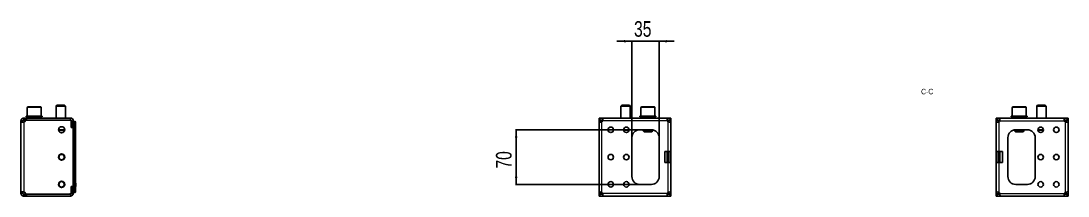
# Model space of a CAD drawing. Header units: millimetres. Extents: x -438 to 2619, y -670 to 591.
# Drawn here: x 1280 to 2619, y 195 to 420 of the extents above; entities that cross this region are included whole.
import ezdxf

# ---------------------------------------------------------------- set-up
doc = ezdxf.new("R2010")
doc.units = ezdxf.units.MM
doc.layers.add('FORMAT', color=7, linetype='Continuous')
doc.styles.add('SLDTEXTSTYLE0', font='TXT', dxfattribs={"width": 0.75})
doc.dimstyles.new('SLDDIMSTYLE0', dxfattribs={"dimtxt": 20, "dimasz": 10, "dimexe": 0, "dimexo": 0.0625, "dimgap": 5, "dimtad": 2, "dimdec": 1, "dimrnd": 1e-09, "dimzin": 12, "dimdsep": 46, "dimtxsty": 'SLDTEXTSTYLE0', "dimsah": 1, "dimcen": 0.09, "dimadec": 0, "dimazin": 3, "dimtfac": 1, "dimtofl": 0, "dimtmove": 0, "dimatfit": 3, "dimfxl": 0, "dimfrac": 2, "dimtolj": 1, "dimtzin": 12, "dimarcsym": 0})
doc.dimstyles.new('SLDDIMSTYLE1', dxfattribs={"dimtxt": 20, "dimasz": 10, "dimexe": 0, "dimexo": 0.0625, "dimgap": 5, "dimtad": 2, "dimdec": 1, "dimrnd": 1e-09, "dimzin": 12, "dimdsep": 46, "dimtxsty": 'SLDTEXTSTYLE0', "dimsah": 1, "dimcen": 0.09, "dimadec": 0, "dimazin": 3, "dimtfac": 1, "dimtmove": 0, "dimatfit": 0, "dimfxl": 0, "dimfrac": 2, "dimtolj": 1, "dimtzin": 12, "dimarcsym": 0})

# ---------------------------------------------------------------- blocks, each defined once
blk = doc.blocks.new('_D_9')
at = {"layer": 'FORMAT'}
for p, q in [((2061.2, 393.4), (2042, 393.4)), ((2061.2, 270), (2061.2, 394.4)), ((2096.2, 393.4), (2061.2, 393.4)), ((2096.2, 270), (2096.2, 394.4)), ((2096.2, 393.4), (2115.5, 393.4))]:
    blk.add_line(p, q, dxfattribs=at)
for points in [[(2061.2, 393.4), (2051.2, 395), (2051.2, 391.9)], [(2096.2, 393.4), (2106.2, 391.9), (2106.2, 395)]]:
    blk.add_solid(points, dxfattribs=at)
at = {"layer": 'FORMAT', "insert": (2064, 419.2), "char_height": 20, "attachment_point": 1, "style": 'SLDTEXTSTYLE0'}
blk.add_mtext('35', dxfattribs=at)
blk = doc.blocks.new('_D_10')
at = {"layer": 'FORMAT'}
for p, q in [((2071.2, 279.9), (1912.2, 279.9)), ((1913.2, 209.9), (1913.2, 279.9)), ((2071.2, 209.9), (1912.2, 209.9))]:
    blk.add_line(p, q, dxfattribs=at)
for points in [[(1913.2, 279.9), (1911.7, 269.9), (1914.8, 269.9)], [(1913.2, 209.9), (1914.8, 219.9), (1911.7, 219.9)]]:
    blk.add_solid(points, dxfattribs=at)
at = {"layer": 'FORMAT', "insert": (1887.4, 230.2), "char_height": 20, "attachment_point": 1, "rotation": 90, "style": 'SLDTEXTSTYLE0'}
blk.add_mtext('70', dxfattribs=at)

msp = doc.modelspace()

# ---------------------------------------------------------------- linework, layer by layer
at = {"color": 7, "linetype": 'Continuous', "lineweight": 25}
for p, q in [((1287.75, 308.45), (1287.75, 297.45)), ((1288.75, 309.45), (1304.75, 309.45)), ((1305.75, 297.45), (1305.75, 308.45)), ((1325.82, 311.45), (1324.75, 310.37)), ((1324.75, 310.37), (1324.75, 294.95)), ((1336.75, 310.37), (1324.75, 310.37)), ((1335.67, 311.45), (1325.82, 311.45)), ((1336.75, 310.37), (1335.67, 311.45)), ((1336.75, 294.95), (1336.75, 310.37)), ((2048.31, 311.45), (2047.23, 310.37)), ((2047.23, 310.37), (2047.23, 294.95)), ((2059.23, 310.37), (2047.23, 310.37)), ((2058.16, 311.45), (2048.31, 311.45)), ((2059.23, 310.37), (2058.16, 311.45)), ((2059.23, 294.95), (2059.23, 310.37)), ((2072.73, 308.45), (2072.73, 297.45)), ((2073.73, 309.45), (2082.12, 309.45)), ((2082.12, 309.45), (2089.73, 309.45)), ((2090.73, 297.45), (2090.73, 308.45)), ((2547.73, 308.45), (2547.73, 297.45)), ((2548.73, 309.45), (2557.07, 309.45)), ((2557.07, 309.45), (2564.73, 309.45)), ((2565.73, 297.45), (2565.73, 308.45)), ((2580.31, 311.45), (2579.23, 310.37)), ((2579.23, 310.37), (2579.23, 294.95)), ((2591.23, 310.37), (2579.23, 310.37)), ((2590.16, 311.45), (2580.31, 311.45)), ((2591.23, 310.37), (2590.16, 311.45)), ((2591.23, 294.95), (2591.23, 310.37)), ((1283.25, 292.45), (1283.25, 294.95)), ((1285.66, 294.95), (1283.25, 294.95)), ((1285.65, 294.95), (1285.65, 292.45)), ((1285.65, 294.95), (1286.65, 294.95)), ((1286.5, 297.45), (1286.5, 296.45)), ((1286.5, 297.45), (1286.5, 297.2)), ((1287.3, 297.45), (1286.5, 297.45)), ((1286.5, 297.45), (1286.5, 297.45)), ((1286.5, 296.45), (1286.5, 296.7)), ((1287.3, 296.45), (1286.5, 296.45)), ((1286.5, 296.45), (1286.5, 296.45)), ((1343.25, 294.95), (1286.65, 294.95)), ((1287.3, 297.45), (1287.4, 297.45)), ((1287.3, 296.45), (1287.4, 296.45)), ((1287.4, 297.45), (1287.4, 297.2)), ((1289.54, 297.45), (1287.4, 297.45)), ((1287.4, 296.45), (1287.4, 296.7)), ((1289.54, 296.45), (1287.4, 296.45)), ((1289.54, 297.45), (1289.72, 297.45)), ((1289.54, 296.45), (1289.72, 296.45)), ((1289.72, 297.45), (1289.72, 297.2)), ((1292.88, 297.45), (1289.72, 297.45)), ((1289.72, 296.45), (1289.72, 296.7)), ((1292.88, 296.45), (1289.72, 296.45)), ((1290.75, 296.45), (1290.75, 294.95)), ((1292.88, 297.45), (1293.11, 297.45)), ((1292.88, 296.45), (1293.11, 296.45)), ((1293.11, 297.45), (1293.11, 297.2)), ((1296.8, 297.45), (1293.11, 297.45)), ((1293.11, 296.45), (1293.11, 296.7)), ((1296.8, 296.45), (1293.11, 296.45)), ((1296.8, 297.45), (1296.89, 297.45)), ((1296.8, 296.45), (1296.98, 296.45)), ((1296.98, 296.45), (1297.05, 296.45)), ((1297.01, 297.45), (1297.05, 297.45)), ((1297.05, 297.45), (1297.05, 297.2)), ((1300.72, 297.45), (1297.05, 297.45)), ((1297.05, 296.45), (1297.05, 296.7)), ((1300.72, 296.45), (1297.05, 296.45)), ((1300.72, 297.45), (1300.95, 297.45)), ((1300.72, 296.45), (1300.95, 296.45)), ((1300.95, 297.45), (1300.95, 297.2)), ((1304.03, 297.45), (1300.95, 297.45)), ((1300.95, 296.45), (1300.95, 296.7)), ((1304.03, 296.45), (1300.95, 296.45)), ((1302.75, 294.95), (1302.75, 296.45)), ((1304.03, 297.45), (1304.21, 297.45)), ((1304.03, 296.45), (1304.21, 296.45)), ((1304.21, 297.45), (1304.21, 297.2)), ((1306.24, 297.45), (1304.21, 297.45)), ((1304.21, 296.45), (1304.21, 296.7)), ((1306.24, 296.45), (1304.21, 296.45)), ((1306.24, 297.45), (1306.33, 297.45)), ((1306.24, 296.45), (1306.33, 296.45)), ((1306.33, 297.45), (1306.33, 297.2)), ((1307, 297.45), (1306.33, 297.45)), ((1306.33, 296.45), (1306.33, 296.7)), ((1307, 296.45), (1306.33, 296.45)), ((1307, 296.45), (1307, 297.45)), ((2019.23, 292.45), (2019.23, 294.95)), ((2019.23, 294.95), (2020.34, 294.95)), ((2024.06, 294.95), (2020.34, 294.95)), ((2106.4, 294.95), (2024.06, 294.95)), ((2024.06, 294.95), (2024.06, 292.73)), ((2071.48, 297.45), (2071.48, 296.45)), ((2071.48, 297.45), (2071.49, 297.45)), ((2071.48, 296.45), (2071.49, 296.45)), ((2071.49, 297.45), (2071.49, 297.2)), ((2072.32, 297.45), (2071.49, 297.45)), ((2071.49, 296.45), (2071.49, 296.7)), ((2072.32, 296.45), (2071.49, 296.45)), ((2072.32, 297.45), (2072.42, 297.45)), ((2072.32, 296.45), (2072.42, 296.45)), ((2072.42, 297.45), (2072.42, 297.2)), ((2074.58, 297.45), (2072.42, 297.45)), ((2072.42, 296.45), (2072.42, 296.7)), ((2074.58, 296.45), (2072.42, 296.45)), ((2074.58, 297.45), (2074.77, 297.45)), ((2074.58, 296.45), (2074.77, 296.45)), ((2074.77, 297.45), (2074.77, 297.2)), ((2077.94, 297.45), (2074.77, 297.45)), ((2074.77, 296.45), (2074.77, 296.7)), ((2077.94, 296.45), (2074.77, 296.45)), ((2075.73, 296.45), (2075.73, 294.95)), ((2077.94, 297.45), (2078.17, 297.45)), ((2077.94, 296.45), (2078.17, 296.45)), ((2078.17, 297.45), (2078.17, 297.2)), ((2081.87, 297.45), (2078.17, 297.45)), ((2078.17, 296.45), (2078.17, 296.7)), ((2081.87, 296.45), (2078.17, 296.45)), ((2081.87, 297.45), (2082.17, 297.45)), ((2081.87, 297.45), (2081.95, 297.45)), ((2081.87, 296.45), (2082.03, 296.45)), ((2082.03, 296.45), (2082.12, 296.45)), ((2082.07, 297.45), (2082.12, 297.45)), ((2082.12, 297.45), (2082.12, 297.2)), ((2085.78, 297.45), (2082.12, 297.45)), ((2082.12, 296.45), (2082.12, 296.7)), ((2085.78, 296.45), (2082.12, 296.45)), ((2085.78, 297.45), (2086.01, 297.45)), ((2085.78, 296.45), (2086.01, 296.45)), ((2086.01, 297.45), (2086.01, 297.2)), ((2089.08, 297.45), (2086.01, 297.45)), ((2086.01, 296.45), (2086.01, 296.7)), ((2089.08, 296.45), (2086.01, 296.45)), ((2087.73, 294.95), (2087.73, 296.45)), ((2089.08, 297.45), (2089.25, 297.45)), ((2089.08, 296.45), (2089.25, 296.45)), ((2089.25, 297.45), (2089.25, 297.2)), ((2091.25, 297.45), (2089.25, 297.45)), ((2089.25, 296.45), (2089.25, 296.7)), ((2091.25, 296.45), (2089.25, 296.45)), ((2091.25, 297.45), (2091.34, 297.45)), ((2091.25, 296.45), (2091.34, 296.45)), ((2091.34, 297.45), (2091.34, 297.2)), ((2091.98, 297.45), (2091.34, 297.45)), ((2091.34, 296.45), (2091.34, 296.7)), ((2091.98, 296.45), (2091.34, 296.45)), ((2091.98, 296.45), (2091.98, 297.45)), ((2106.4, 294.95), (2106.4, 292.45)), ((2110.12, 294.95), (2106.4, 294.95)), ((2110.12, 294.95), (2111.23, 294.95)), ((2111.23, 294.95), (2111.23, 292.45)), ((2527.23, 292.45), (2527.23, 294.95)), ((2527.23, 294.95), (2528.34, 294.95)), ((2532.06, 294.95), (2528.34, 294.95)), ((2532.06, 294.95), (2532.06, 292.73)), ((2614.4, 294.95), (2532.06, 294.95)), ((2546.48, 297.45), (2546.48, 296.45)), ((2546.48, 297.45), (2546.49, 297.45)), ((2546.48, 296.45), (2546.49, 296.45)), ((2546.49, 297.45), (2546.49, 297.2)), ((2547.32, 297.45), (2546.49, 297.45)), ((2546.49, 296.45), (2546.49, 296.7)), ((2547.32, 296.45), (2546.49, 296.45)), ((2547.32, 297.45), (2547.42, 297.45)), ((2547.32, 296.45), (2547.42, 296.45)), ((2547.42, 297.45), (2547.42, 297.2)), ((2549.59, 297.45), (2547.42, 297.45)), ((2547.42, 296.45), (2547.42, 296.7)), ((2549.59, 296.45), (2547.42, 296.45)), ((2549.59, 297.45), (2549.77, 297.45)), ((2549.59, 296.45), (2549.77, 296.45)), ((2549.77, 297.45), (2549.77, 297.2)), ((2552.94, 297.45), (2549.77, 297.45)), ((2549.77, 296.45), (2549.77, 296.7)), ((2552.94, 296.45), (2549.77, 296.45)), ((2550.73, 296.45), (2550.73, 294.95)), ((2552.94, 297.45), (2553.18, 297.45)), ((2552.94, 296.45), (2553.18, 296.45)), ((2553.18, 297.45), (2553.18, 297.2)), ((2556.88, 297.45), (2553.18, 297.45)), ((2553.18, 296.45), (2553.18, 296.7)), ((2556.88, 296.45), (2553.18, 296.45)), ((2556.88, 297.45), (2557.11, 297.45)), ((2556.88, 297.45), (2556.95, 297.45)), ((2556.88, 296.45), (2557.03, 296.45)), ((2557.03, 296.45), (2557.13, 296.45)), ((2557.08, 297.45), (2557.13, 297.45)), ((2557.13, 297.45), (2557.13, 297.2)), ((2560.79, 297.45), (2557.13, 297.45)), ((2557.13, 296.45), (2557.13, 296.7)), ((2560.79, 296.45), (2557.13, 296.45)), ((2560.79, 297.45), (2561.02, 297.45)), ((2560.79, 296.45), (2561.02, 296.45)), ((2561.02, 297.45), (2561.02, 297.2)), ((2564.08, 297.45), (2561.02, 297.45)), ((2561.02, 296.45), (2561.02, 296.7)), ((2564.08, 296.45), (2561.02, 296.45)), ((2562.73, 294.95), (2562.73, 296.45)), ((2564.08, 297.45), (2564.25, 297.45)), ((2564.08, 296.45), (2564.25, 296.45)), ((2564.25, 297.45), (2564.25, 297.2)), ((2566.26, 297.45), (2564.25, 297.45)), ((2564.25, 296.45), (2564.25, 296.7)), ((2566.26, 296.45), (2564.25, 296.45)), ((2566.26, 297.45), (2566.35, 297.45)), ((2566.26, 296.45), (2566.35, 296.45)), ((2566.35, 297.45), (2566.35, 297.2)), ((2566.98, 297.45), (2566.35, 297.45)), ((2566.35, 296.45), (2566.35, 296.7)), ((2566.98, 296.45), (2566.35, 296.45)), ((2566.98, 296.45), (2566.98, 297.45)), ((2614.4, 292.45), (2614.4, 294.95)), ((2618.12, 294.95), (2614.4, 294.95)), ((2618.12, 294.95), (2619.23, 294.95)), ((2619.23, 294.95), (2619.23, 292.45)), ((1279.75, 291.45), (1279.75, 290.23)), ((1282.25, 291.45), (1279.75, 291.45)), ((1282.25, 290.23), (1279.75, 290.23)), ((1279.75, 290.23), (1279.75, 199.67)), ((1282.25, 291.45), (1282.25, 290.23)), ((1285.66, 292.45), (1283.25, 292.45)), ((1286.65, 292.45), (1285.65, 292.45)), ((1286.65, 292.45), (1343.25, 292.45)), ((1286.67, 292.35), (1341.65, 292.35)), ((1320.5, 292.45), (1320.5, 292.35)), ((1320.79, 292.45), (1320.79, 292.35)), ((1322.48, 292.45), (1322.48, 292.35)), ((1325.43, 292.45), (1325.43, 292.35)), ((1329.18, 292.45), (1329.18, 292.35)), ((1333.18, 292.45), (1333.18, 292.35)), ((1336.8, 292.45), (1336.8, 292.35)), ((1339.51, 292.45), (1339.51, 292.35)), ((1340.88, 292.45), (1340.88, 292.35)), ((1341, 292.35), (1341, 292.45)), ((1344.15, 282.85), (1344.15, 289.85)), ((1344.15, 284.43), (1344.25, 284.21)), ((1346.75, 282.85), (1344.15, 282.85)), ((1344.25, 291.45), (1344.25, 283.5)), ((1346.75, 283.5), (1344.25, 283.5)), ((1346.75, 291.45), (1346.75, 283.5)), ((1346.75, 291.2), (1346.95, 291.2)), ((1346.75, 201.47), (1346.75, 288.92)), ((1346.75, 282.85), (1346.75, 207.05)), ((1346.95, 291.2), (1348.64, 290.74)), ((1346.95, 202.1), (1346.95, 288.3)), ((1349.75, 287.85), (1349.75, 289.3)), ((1349.75, 287.85), (1349.75, 213.4)), ((2020.34, 292.45), (2019.23, 292.45)), ((2019.23, 292.45), (2019.23, 292.35)), ((2019.23, 292.35), (2021.73, 292.35)), ((2019.23, 291.74), (2019.23, 292.35)), ((2019.23, 291.74), (2019.23, 289.67)), ((2019.23, 200.22), (2019.23, 289.67)), ((2019.23, 289.67), (2020.33, 289.67)), ((2024.06, 292.45), (2020.34, 292.45)), ((2021.73, 292.35), (2021.73, 291.74)), ((2021.73, 291.74), (2021.73, 289.92)), ((2110.12, 292.45), (2106.4, 292.45)), ((2108.73, 292.35), (2111.23, 292.35)), ((2108.73, 291.74), (2108.73, 292.35)), ((2108.73, 289.9), (2108.73, 291.74)), ((2111.23, 292.45), (2110.12, 292.45)), ((2111.23, 292.35), (2111.23, 292.45)), ((2111.23, 292.35), (2111.23, 291.74)), ((2111.23, 289.67), (2111.23, 291.74)), ((2111.23, 251.95), (2111.23, 289.67)), ((2528.34, 292.45), (2527.23, 292.45)), ((2527.23, 292.45), (2527.23, 292.35)), ((2527.23, 292.35), (2529.73, 292.35)), ((2527.23, 291.74), (2527.23, 292.35)), ((2527.23, 291.74), (2527.23, 289.67)), ((2527.23, 289.67), (2528.33, 289.67)), ((2527.23, 289.67), (2527.23, 251.95)), ((2532.06, 292.45), (2528.34, 292.45)), ((2529.73, 292.35), (2529.73, 291.74)), ((2529.73, 291.74), (2529.73, 289.92)), ((2618.12, 292.45), (2614.4, 292.45)), ((2616.73, 292.35), (2619.23, 292.35)), ((2616.73, 291.74), (2616.73, 292.35)), ((2616.73, 289.9), (2616.73, 291.74)), ((2619.23, 292.45), (2618.12, 292.45)), ((2619.23, 292.35), (2619.23, 292.45)), ((2619.23, 292.35), (2619.23, 291.74)), ((2619.23, 289.67), (2619.23, 291.74)), ((2619.23, 289.67), (2619.23, 200.22)), ((1335.72, 279.45), (1327.78, 279.45)), ((2057.7, 279.45), (2050.77, 279.45)), ((2061.23, 269.95), (2061.23, 219.95)), ((2086.23, 279.95), (2071.23, 279.95)), ((2072.9, 279.85), (2072.88, 279.85)), ((2072.9, 279.85), (2072.9, 279.85)), ((2073, 279.85), (2072.9, 279.85)), ((2073, 279.95), (2073, 279.85)), ((2076.26, 279.85), (2073, 279.85)), ((2075.73, 279.85), (2075.73, 278.52)), ((2075.73, 278.52), (2076.81, 277.45)), ((2075.73, 278.52), (2082.02, 278.52)), ((2076.26, 279.85), (2078.16, 279.85)), ((2076.81, 277.45), (2081.97, 277.45)), ((2078.71, 279.85), (2078.16, 279.85)), ((2084.75, 279.85), (2078.71, 279.85)), ((2081.97, 277.45), (2086.66, 277.45)), ((2082.02, 278.52), (2087.73, 278.52)), ((2085.31, 279.85), (2084.75, 279.85)), ((2085.31, 279.85), (2087.21, 279.85)), ((2086.66, 277.45), (2087.73, 278.52)), ((2087.64, 279.85), (2087.21, 279.85)), ((2087.73, 278.52), (2087.73, 279.83)), ((2096.23, 219.95), (2096.23, 269.95)), ((2542.23, 269.95), (2542.23, 219.95)), ((2550.73, 279.83), (2550.73, 278.52)), ((2550.73, 278.52), (2551.81, 277.45)), ((2550.73, 278.52), (2556.99, 278.52)), ((2551.26, 279.85), (2550.82, 279.85)), ((2551.26, 279.85), (2553.16, 279.85)), ((2551.81, 277.45), (2556.94, 277.45)), ((2567.23, 279.95), (2552.23, 279.95)), ((2553.71, 279.85), (2553.16, 279.85)), ((2559.75, 279.85), (2553.71, 279.85)), ((2556.94, 277.45), (2561.66, 277.45)), ((2556.99, 278.52), (2562.73, 278.52)), ((2560.31, 279.85), (2559.75, 279.85)), ((2560.31, 279.85), (2562.21, 279.85)), ((2561.66, 277.45), (2562.73, 278.52)), ((2565.46, 279.85), (2562.21, 279.85)), ((2562.73, 278.52), (2562.73, 279.85)), ((2565.46, 279.85), (2565.46, 279.95)), ((2565.56, 279.85), (2565.46, 279.85)), ((2565.58, 279.85), (2565.56, 279.85)), ((2565.56, 279.85), (2565.56, 279.85)), ((2577.23, 219.95), (2577.23, 269.95)), ((2587.7, 279.45), (2580.77, 279.45)), ((2103.23, 251.95), (2107.73, 251.95)), ((2103.23, 251.95), (2103.23, 237.95)), ((2111.23, 251.95), (2107.73, 251.95)), ((2108.73, 237.95), (2108.73, 251.95)), ((2111.23, 237.95), (2111.23, 251.95)), ((2530.73, 251.95), (2527.23, 251.95)), ((2527.23, 251.95), (2527.23, 237.95)), ((2529.73, 251.95), (2529.73, 237.95)), ((2535.23, 251.95), (2530.73, 251.95)), ((2535.23, 237.95), (2535.23, 251.95)), ((2103.23, 237.95), (2107.73, 237.95)), ((2107.73, 237.95), (2111.23, 237.95)), ((2111.23, 200.22), (2111.23, 237.95)), ((2527.23, 237.95), (2530.73, 237.95)), ((2527.23, 237.95), (2527.23, 200.22)), ((2535.23, 237.95), (2530.73, 237.95)), ((1344.15, 207.05), (1346.75, 207.05)), ((1344.15, 200.05), (1344.15, 207.05)), ((1344.15, 205.97), (1344.25, 206.18)), ((1344.25, 206.4), (1344.25, 198.45)), ((1346.75, 206.4), (1344.25, 206.4)), ((1346.75, 206.4), (1346.75, 198.45)), ((1349.75, 213.4), (1349.75, 205.2)), ((1349.95, 211.45), (1349.75, 211.45)), ((1349.95, 211.42), (1349.75, 211.42)), ((1349.95, 211.4), (1349.75, 211.4)), ((1349.95, 207.2), (1349.75, 207.2)), ((1349.95, 207.14), (1349.75, 207.14)), ((1349.75, 205.2), (1349.75, 202.55)), ((1349.75, 201.1), (1349.75, 202.55)), ((1349.95, 210.96), (1349.95, 207.64)), ((2071.23, 209.95), (2086.23, 209.95)), ((2552.23, 209.95), (2567.23, 209.95)), ((1279.75, 199.67), (1282.25, 199.67)), ((1279.75, 199.67), (1279.75, 198.45)), ((1279.75, 198.45), (1282.25, 198.45)), ((1282.25, 199.67), (1282.25, 198.45)), ((1283.25, 194.95), (1283.25, 197.45)), ((1283.25, 197.45), (1285.66, 197.45)), ((1283.25, 194.95), (1285.66, 194.95)), ((1285.65, 197.45), (1285.65, 194.95)), ((1285.65, 197.45), (1286.65, 197.45)), ((1286.65, 194.95), (1285.65, 194.95)), ((1343.25, 197.45), (1286.65, 197.45)), ((1286.65, 194.95), (1343.25, 194.95)), ((1341.65, 197.55), (1286.67, 197.55)), ((1346.95, 199.2), (1346.75, 199.2)), ((1348.64, 199.65), (1346.95, 199.2)), ((2019.23, 200.22), (2019.23, 198.16)), ((2019.23, 197.55), (2019.23, 198.16)), ((2021.73, 197.55), (2019.23, 197.55)), ((2019.23, 197.55), (2019.23, 197.45)), ((2019.23, 194.95), (2019.23, 197.45)), ((2019.23, 197.45), (2020.34, 197.45)), ((2020.34, 194.95), (2019.23, 194.95)), ((2020.34, 197.45), (2024.06, 197.45)), ((2020.34, 194.95), (2024.06, 194.95)), ((2021.73, 200), (2021.73, 198.16)), ((2021.73, 198.16), (2021.73, 197.55)), ((2024.06, 197.45), (2024.06, 194.95)), ((2024.06, 194.95), (2106.4, 194.95)), ((2106.4, 197.45), (2110.12, 197.45)), ((2106.4, 194.95), (2106.4, 197.16)), ((2106.4, 194.95), (2110.12, 194.95)), ((2108.73, 198.16), (2108.73, 199.98)), ((2108.73, 197.55), (2108.73, 198.16)), ((2111.23, 197.55), (2108.73, 197.55)), ((2110.12, 197.45), (2111.23, 197.45)), ((2111.23, 194.95), (2110.12, 194.95)), ((2111.23, 200.22), (2110.14, 200.22)), ((2111.23, 198.16), (2111.23, 200.22)), ((2111.23, 198.16), (2111.23, 197.55)), ((2111.23, 197.45), (2111.23, 197.55)), ((2111.23, 197.45), (2111.23, 194.95)), ((2527.23, 200.22), (2527.23, 198.16)), ((2527.23, 197.55), (2527.23, 198.16)), ((2529.73, 197.55), (2527.23, 197.55)), ((2527.23, 197.55), (2527.23, 197.45)), ((2527.23, 194.95), (2527.23, 197.45)), ((2527.23, 197.45), (2528.34, 197.45)), ((2528.34, 194.95), (2527.23, 194.95)), ((2528.34, 197.45), (2532.06, 197.45)), ((2528.34, 194.95), (2532.06, 194.95)), ((2529.73, 200), (2529.73, 198.16)), ((2529.73, 198.16), (2529.73, 197.55)), ((2532.06, 194.95), (2532.06, 197.45)), ((2532.06, 194.95), (2614.4, 194.95)), ((2614.4, 197.45), (2618.12, 197.45)), ((2614.4, 194.95), (2614.4, 197.16)), ((2614.4, 194.95), (2618.12, 194.95)), ((2616.73, 198.16), (2616.73, 199.98)), ((2616.73, 197.55), (2616.73, 198.16)), ((2619.23, 197.55), (2616.73, 197.55)), ((2618.12, 197.45), (2619.23, 197.45)), ((2619.23, 194.95), (2618.12, 194.95)), ((2619.23, 200.22), (2618.14, 200.22)), ((2619.23, 198.16), (2619.23, 200.22)), ((2619.23, 198.16), (2619.23, 197.55)), ((2619.23, 197.45), (2619.23, 197.55)), ((2619.23, 197.45), (2619.23, 194.95))]:
    msp.add_line(p, q, dxfattribs=at)
at = {"color": 8, "linetype": 'Continuous', "lineweight": 18}
for p, q in [((1305.75, 308.45), (1287.75, 308.45)), ((2082.17, 308.45), (2072.73, 308.45)), ((2090.73, 308.45), (2082.17, 308.45)), ((2557.11, 308.45), (2547.73, 308.45)), ((2565.73, 308.45), (2557.11, 308.45)), ((1286.65, 294.95), (1286.65, 292.45)), ((1343.25, 292.45), (1343.25, 294.95)), ((2020.34, 294.95), (2020.34, 292.45)), ((2110.12, 292.45), (2110.12, 294.95)), ((2528.34, 294.95), (2528.34, 292.45)), ((2618.12, 292.45), (2618.12, 294.95)), ((1283.25, 289.67), (1283.25, 200.22)), ((1344.25, 291.45), (1346.75, 291.45)), ((1346.55, 282.85), (1346.55, 283.5)), ((1348.64, 287.85), (1346.95, 288.3)), ((1348.64, 202.55), (1348.64, 287.85)), ((1349.75, 287.85), (1348.64, 287.85)), ((2021.73, 291.74), (2019.23, 291.74)), ((2021.73, 291.45), (2023.82, 291.45)), ((2022.73, 199.67), (2022.73, 290.23)), ((2106.65, 291.45), (2023.82, 291.45)), ((2106.65, 291.45), (2108.73, 291.45)), ((2107.73, 251.95), (2107.73, 290.23)), ((2111.23, 291.74), (2108.73, 291.74)), ((2529.73, 291.74), (2527.23, 291.74)), ((2529.73, 291.45), (2531.82, 291.45)), ((2530.73, 290.23), (2530.73, 251.95)), ((2531.82, 291.45), (2614.65, 291.45)), ((2614.65, 291.45), (2616.73, 291.45)), ((2615.73, 290.23), (2615.73, 199.67)), ((2619.23, 291.74), (2616.73, 291.74)), ((1327.78, 280.45), (1335.72, 280.45)), ((2050.77, 280.45), (2057.7, 280.45)), ((2078.16, 279.95), (2078.16, 279.85)), ((2078.71, 279.95), (2078.71, 279.85)), ((2084.75, 279.95), (2084.75, 279.85)), ((2085.31, 279.95), (2085.31, 279.85)), ((2553.16, 279.95), (2553.16, 279.85)), ((2553.71, 279.95), (2553.71, 279.85)), ((2559.75, 279.95), (2559.75, 279.85)), ((2560.31, 279.95), (2560.31, 279.85)), ((2580.77, 280.45), (2587.7, 280.45)), ((2106.54, 237.95), (2106.54, 251.95)), ((2106.74, 251.95), (2106.74, 237.95)), ((2106.84, 237.95), (2106.84, 251.95)), ((2107.04, 251.95), (2107.04, 237.95)), ((2107.92, 237.95), (2107.92, 251.95)), ((2108.12, 251.95), (2108.12, 237.95)), ((2108.23, 237.95), (2108.23, 251.95)), ((2108.43, 251.95), (2108.43, 237.95)), ((2530.04, 237.95), (2530.04, 251.95)), ((2530.24, 251.95), (2530.24, 237.95)), ((2530.34, 237.95), (2530.34, 251.95)), ((2530.54, 251.95), (2530.54, 237.95)), ((2531.42, 237.95), (2531.42, 251.95)), ((2531.62, 251.95), (2531.62, 237.95)), ((2531.73, 237.95), (2531.73, 251.95)), ((2531.93, 251.95), (2531.93, 237.95)), ((2107.73, 199.67), (2107.73, 237.95)), ((2530.73, 237.95), (2530.73, 199.67)), ((1346.55, 206.4), (1346.55, 207.05)), ((1346.95, 202.1), (1348.64, 202.55)), ((1348.64, 202.55), (1349.75, 202.55)), ((1349.95, 210.96), (1349.75, 210.96)), ((1349.95, 207.64), (1349.75, 207.64)), ((1286.65, 197.45), (1286.65, 194.95)), ((1343.25, 197.45), (1343.25, 194.95)), ((1344.25, 198.45), (1346.75, 198.45)), ((2019.23, 198.16), (2021.73, 198.16)), ((2020.34, 197.45), (2020.34, 194.95)), ((2023.82, 198.45), (2021.73, 198.45)), ((2106.65, 198.45), (2023.82, 198.45)), ((2108.73, 198.45), (2106.65, 198.45)), ((2108.73, 198.16), (2111.23, 198.16)), ((2110.12, 194.95), (2110.12, 197.45)), ((2527.23, 198.16), (2529.73, 198.16)), ((2528.34, 197.45), (2528.34, 194.95)), ((2531.82, 198.45), (2529.73, 198.45)), ((2531.82, 198.45), (2614.65, 198.45)), ((2616.73, 198.45), (2614.65, 198.45)), ((2616.73, 198.16), (2619.23, 198.16)), ((2618.12, 194.95), (2618.12, 197.45))]:
    msp.add_line(p, q, dxfattribs=at)
at = {"color": 7, "linetype": 'Continuous', "lineweight": 25}
for centre, radius in [((1331.75, 279.95), 4), ((2034.23, 279.95), 3.5), ((2054.23, 279.95), 3.5), ((2584.23, 279.95), 3.5), ((2604.23, 279.95), 3.5), ((1331.75, 244.95), 4), ((1331.75, 244.95), 3.5), ((2034.23, 244.95), 3.5), ((2054.23, 244.95), 3.5), ((2584.23, 244.95), 3.5), ((2604.23, 244.95), 3.5), ((1331.75, 209.95), 4), ((1331.75, 209.95), 3.5), ((2034.23, 209.95), 3.5), ((2054.23, 209.95), 3.5), ((2584.23, 209.95), 3.5), ((2604.23, 209.95), 3.5)]:
    msp.add_circle(centre, radius, dxfattribs=at)
for centre, radius, start, end in [((1288.75, 308.45), 1, 90, 180), ((1304.75, 308.45), 1, 0, 90), ((2073.73, 308.45), 1, 90, 180), ((2089.73, 308.45), 1, 0, 90), ((2548.73, 308.45), 1, 90, 180), ((2564.73, 308.45), 1, 0, 90), ((1343.25, 291.45), 3.5, 0, 90), ((1282.53, 293.1), 3.5, 281.89481, 337.11462), ((1286.67, 291.35), 1, 90, 157.11462), ((1289.4, 292.1), 0.35, 45.58469, 90), ((1304.1, 292.1), 0.35, 90, 134.41531), ((1341.65, 289.85), 2.5, 360, 90), ((1343.25, 291.45), 1, 0, 90), ((1348.25, 289.3), 1.5, 0, 75), ((2020.73, 293.1), 3.5, 304.8499, 331.87293), ((2109.73, 293.1), 3.5, 208.12707, 235.1501), ((2528.73, 293.1), 3.5, 304.8499, 331.87293), ((2617.73, 293.1), 3.5, 208.12707, 235.1501), ((1331.75, 279.95), 3.5, 188.21321, 351.78679), ((2071.23, 269.95), 10, 90, 180), ((2086.23, 269.95), 10, 0, 90), ((2552.23, 269.95), 10, 90, 180), ((2567.23, 269.95), 10, 0, 90), ((2071.23, 219.95), 10, 180, 270), ((2086.23, 219.95), 10, 270, 0), ((2552.23, 219.95), 10, 180, 270), ((2567.23, 219.95), 10, 270, 0), ((1348.25, 201.1), 1.5, 285, 0), ((1282.53, 196.8), 3.5, 22.88538, 78.10519), ((1286.67, 198.55), 1, 202.88538, 270), ((1289.4, 197.8), 0.35, 270, 314.41531), ((1304.1, 197.8), 0.35, 225.58469, 270), ((1341.65, 200.05), 2.5, 270, 0), ((1343.25, 198.45), 3.5, 270, 360), ((1343.25, 198.45), 1, 270, 360), ((2020.73, 196.8), 3.5, 28.12707, 55.1501), ((2109.73, 196.8), 3.5, 124.8499, 151.87293), ((2528.73, 196.8), 3.5, 28.12707, 55.1501), ((2617.73, 196.8), 3.5, 124.8499, 151.87293)]:
    msp.add_arc(centre, radius, start, end, dxfattribs=at)
for centre, major_axis, start_param, end_param in [((1335.36, 291.2), (11.57, -3.1), 0.0670375, 0.2530722), ((1335.36, 199.2), (11.57, 3.1), 6.0301131, 6.2161478)]:
    msp.add_ellipse(centre, major_axis=major_axis, ratio=0.2505628, start_param=start_param, end_param=end_param, dxfattribs=at)
at = {"color": 8, "linetype": 'Continuous', "lineweight": 18}
for centre, major_axis, start_param, end_param in [((1348.25, 287.74), (0.38, 3), 4.762686, 6.2664448), ((1348.25, 202.65), (-0.38, 3), 3.1583332, 4.662092)]:
    msp.add_ellipse(centre, major_axis=major_axis, ratio=0.1230384, start_param=start_param, end_param=end_param, dxfattribs=at)
at = {"color": 7, "linetype": 'Continuous', "lineweight": 25}
for points, knots in [([(1283.25, 294.95), (1282.96, 294.93), (1282.4, 294.89), (1281.5, 294.53), (1280.62, 293.86), (1279.89, 292.76), (1279.8, 291.89), (1279.75, 291.45)], [0, 0, 0, 0, 0.16069, 0.3013121, 0.5219513, 0.7535732, 1, 1, 1, 1]), ([(1286.5, 297.2), (1286.5, 297.24), (1286.5, 297.3), (1286.5, 297.38), (1286.5, 297.43), (1286.5, 297.45)], [0, 0, 0, 0, 0.4999808, 0.7499881, 1, 1, 1, 1]), ([(1286.5, 296.45), (1286.5, 296.47), (1286.5, 296.51), (1286.5, 296.59), (1286.5, 296.66), (1286.5, 296.7)], [0, 0, 0, 0, 0.2501401, 0.5002802, 1, 1, 1, 1]), ([(1287.4, 297.2), (1287.38, 297.24), (1287.36, 297.3), (1287.32, 297.38), (1287.31, 297.43), (1287.3, 297.45)], [0, 0, 0, 0, 0.4999808, 0.7499881, 1, 1, 1, 1]), ([(1287.3, 296.45), (1287.31, 296.47), (1287.32, 296.51), (1287.36, 296.59), (1287.38, 296.66), (1287.4, 296.7)], [0, 0, 0, 0, 0.2501401, 0.5002802, 1, 1, 1, 1]), ([(1289.72, 297.2), (1289.69, 297.24), (1289.64, 297.3), (1289.58, 297.38), (1289.55, 297.43), (1289.54, 297.45)], [0, 0, 0, 0, 0.4999808, 0.7499881, 1, 1, 1, 1]), ([(1289.54, 296.45), (1289.55, 296.47), (1289.58, 296.51), (1289.64, 296.59), (1289.69, 296.66), (1289.72, 296.7)], [0, 0, 0, 0, 0.2501401, 0.5002802, 1, 1, 1, 1]), ([(1293.11, 297.2), (1293.07, 297.24), (1293.01, 297.3), (1292.93, 297.38), (1292.89, 297.43), (1292.88, 297.45)], [0, 0, 0, 0, 0.4999808, 0.7499881, 1, 1, 1, 1]), ([(1292.88, 296.45), (1292.89, 296.47), (1292.93, 296.51), (1293.01, 296.59), (1293.07, 296.66), (1293.11, 296.7)], [0, 0, 0, 0, 0.25014008, 0.50028016, 1, 1, 1, 1]), ([(1297.05, 297.2), (1297.01, 297.24), (1296.95, 297.3), (1296.86, 297.38), (1296.82, 297.43), (1296.8, 297.45)], [0, 0, 0, 0, 0.4999808, 0.7499881, 1, 1, 1, 1]), ([(1296.8, 296.45), (1296.82, 296.47), (1296.86, 296.51), (1296.95, 296.59), (1297.01, 296.66), (1297.05, 296.7)], [0, 0, 0, 0, 0.2501401, 0.5002802, 1, 1, 1, 1]), ([(1297.05, 297.2), (1297.04, 297.27), (1297.01, 297.4), (1296.99, 297.43), (1296.98, 297.45)], [0, 0, 0, 0, 0.5617942, 1, 1, 1, 1]), ([(1297.05, 296.7), (1297.04, 296.62), (1297.01, 296.49), (1296.99, 296.46), (1296.98, 296.45)], [0, 0, 0, 0, 0.5617942, 1, 1, 1, 1]), ([(1300.95, 297.2), (1300.91, 297.24), (1300.85, 297.3), (1300.78, 297.38), (1300.74, 297.43), (1300.72, 297.45)], [0, 0, 0, 0, 0.4999808, 0.7499881, 1, 1, 1, 1]), ([(1300.72, 296.45), (1300.74, 296.47), (1300.78, 296.51), (1300.85, 296.59), (1300.91, 296.66), (1300.95, 296.7)], [0, 0, 0, 0, 0.2501401, 0.5002802, 1, 1, 1, 1]), ([(1304.21, 297.2), (1304.18, 297.24), (1304.14, 297.3), (1304.08, 297.38), (1304.05, 297.43), (1304.03, 297.45)], [0, 0, 0, 0, 0.49998083, 0.7499881, 1, 1, 1, 1]), ([(1304.03, 296.45), (1304.05, 296.47), (1304.08, 296.51), (1304.14, 296.59), (1304.18, 296.66), (1304.21, 296.7)], [0, 0, 0, 0, 0.2501401, 0.5002802, 1, 1, 1, 1]), ([(1306.33, 297.2), (1306.32, 297.24), (1306.29, 297.3), (1306.26, 297.38), (1306.25, 297.43), (1306.24, 297.45)], [0, 0, 0, 0, 0.4999808, 0.7499881, 1, 1, 1, 1]), ([(1306.24, 296.45), (1306.25, 296.47), (1306.26, 296.51), (1306.29, 296.59), (1306.32, 296.66), (1306.33, 296.7)], [0, 0, 0, 0, 0.2501401, 0.5002802, 1, 1, 1, 1]), ([(2023.82, 291.45), (2023.87, 291.71), (2023.97, 292.2), (2024.12, 293.02), (2024.22, 293.73), (2024.24, 294.29), (2024.22, 294.65), (2024.16, 294.9), (2024.1, 294.93), (2024.06, 294.95)], [0, 0, 0, 0, 0.1440667, 0.2712756, 0.4749075, 0.5979974, 0.7263376, 0.8602454, 1, 1, 1, 1]), ([(2071.49, 297.2), (2071.49, 297.24), (2071.49, 297.3), (2071.48, 297.38), (2071.48, 297.43), (2071.48, 297.45)], [0, 0, 0, 0, 0.4999808, 0.7499881, 1, 1, 1, 1]), ([(2071.48, 296.45), (2071.48, 296.47), (2071.48, 296.51), (2071.49, 296.59), (2071.49, 296.66), (2071.49, 296.7)], [0, 0, 0, 0, 0.25014008, 0.50028016, 1, 1, 1, 1]), ([(2072.42, 297.2), (2072.4, 297.24), (2072.38, 297.3), (2072.34, 297.38), (2072.33, 297.43), (2072.32, 297.45)], [0, 0, 0, 0, 0.4999808, 0.7499881, 1, 1, 1, 1]), ([(2072.32, 296.45), (2072.33, 296.47), (2072.34, 296.51), (2072.38, 296.59), (2072.4, 296.66), (2072.42, 296.7)], [0, 0, 0, 0, 0.2501401, 0.5002802, 1, 1, 1, 1]), ([(2074.77, 297.2), (2074.73, 297.24), (2074.69, 297.3), (2074.63, 297.38), (2074.6, 297.43), (2074.58, 297.45)], [0, 0, 0, 0, 0.4999808, 0.7499881, 1, 1, 1, 1]), ([(2074.58, 296.45), (2074.6, 296.47), (2074.63, 296.51), (2074.69, 296.59), (2074.73, 296.66), (2074.77, 296.7)], [0, 0, 0, 0, 0.2501401, 0.5002802, 1, 1, 1, 1]), ([(2078.17, 297.2), (2078.13, 297.24), (2078.08, 297.3), (2078, 297.38), (2077.96, 297.43), (2077.94, 297.45)], [0, 0, 0, 0, 0.49998083, 0.7499881, 1, 1, 1, 1]), ([(2077.94, 296.45), (2077.96, 296.47), (2078, 296.51), (2078.08, 296.59), (2078.13, 296.66), (2078.17, 296.7)], [0, 0, 0, 0, 0.2501401, 0.5002802, 1, 1, 1, 1]), ([(2082.12, 297.2), (2082.08, 297.24), (2082.02, 297.3), (2081.94, 297.38), (2081.89, 297.43), (2081.87, 297.45)], [0, 0, 0, 0, 0.4999808, 0.7499881, 1, 1, 1, 1]), ([(2081.87, 296.45), (2081.89, 296.47), (2081.94, 296.51), (2082.02, 296.59), (2082.08, 296.66), (2082.12, 296.7)], [0, 0, 0, 0, 0.2501401, 0.5002802, 1, 1, 1, 1]), ([(2082.12, 297.2), (2082.1, 297.27), (2082.07, 297.4), (2082.04, 297.43), (2082.03, 297.45)], [0, 0, 0, 0, 0.5617942, 1, 1, 1, 1]), ([(2082.12, 296.7), (2082.1, 296.62), (2082.07, 296.49), (2082.04, 296.46), (2082.03, 296.45)], [0, 0, 0, 0, 0.5617942, 1, 1, 1, 1]), ([(2086.01, 297.2), (2085.97, 297.24), (2085.92, 297.3), (2085.84, 297.38), (2085.8, 297.43), (2085.78, 297.45)], [0, 0, 0, 0, 0.4999808, 0.7499881, 1, 1, 1, 1]), ([(2085.78, 296.45), (2085.8, 296.47), (2085.84, 296.51), (2085.92, 296.59), (2085.97, 296.66), (2086.01, 296.7)], [0, 0, 0, 0, 0.25014008, 0.50028016, 1, 1, 1, 1]), ([(2089.25, 297.2), (2089.22, 297.24), (2089.18, 297.3), (2089.12, 297.38), (2089.09, 297.43), (2089.08, 297.45)], [0, 0, 0, 0, 0.49998083, 0.7499881, 1, 1, 1, 1]), ([(2089.08, 296.45), (2089.09, 296.47), (2089.12, 296.51), (2089.18, 296.59), (2089.22, 296.66), (2089.25, 296.7)], [0, 0, 0, 0, 0.2501401, 0.5002802, 1, 1, 1, 1]), ([(2091.34, 297.2), (2091.33, 297.24), (2091.31, 297.3), (2091.28, 297.38), (2091.26, 297.43), (2091.25, 297.45)], [0, 0, 0, 0, 0.4999808, 0.7499881, 1, 1, 1, 1]), ([(2091.25, 296.45), (2091.26, 296.47), (2091.28, 296.51), (2091.31, 296.59), (2091.33, 296.66), (2091.34, 296.7)], [0, 0, 0, 0, 0.25014008, 0.50028016, 1, 1, 1, 1]), ([(2106.4, 294.95), (2106.37, 294.93), (2106.31, 294.89), (2106.24, 294.53), (2106.22, 293.86), (2106.36, 292.76), (2106.55, 291.89), (2106.65, 291.45)], [0, 0, 0, 0, 0.16069, 0.3013121, 0.5219513, 0.7535732, 1, 1, 1, 1]), ([(2531.82, 291.45), (2531.87, 291.71), (2531.97, 292.2), (2532.12, 293.02), (2532.22, 293.73), (2532.24, 294.29), (2532.22, 294.65), (2532.16, 294.9), (2532.1, 294.93), (2532.06, 294.95)], [0, 0, 0, 0, 0.1440667, 0.2712756, 0.4749075, 0.5979974, 0.7263376, 0.8602454, 1, 1, 1, 1]), ([(2546.49, 297.2), (2546.49, 297.24), (2546.49, 297.3), (2546.48, 297.38), (2546.48, 297.43), (2546.48, 297.45)], [0, 0, 0, 0, 0.4999808, 0.7499881, 1, 1, 1, 1]), ([(2546.48, 296.45), (2546.48, 296.47), (2546.48, 296.51), (2546.49, 296.59), (2546.49, 296.66), (2546.49, 296.7)], [0, 0, 0, 0, 0.2501401, 0.5002802, 1, 1, 1, 1]), ([(2547.42, 297.2), (2547.4, 297.24), (2547.38, 297.3), (2547.34, 297.38), (2547.33, 297.43), (2547.32, 297.45)], [0, 0, 0, 0, 0.4999808, 0.7499881, 1, 1, 1, 1]), ([(2547.32, 296.45), (2547.33, 296.47), (2547.34, 296.51), (2547.38, 296.59), (2547.4, 296.66), (2547.42, 296.7)], [0, 0, 0, 0, 0.25014008, 0.50028016, 1, 1, 1, 1]), ([(2549.77, 297.2), (2549.74, 297.24), (2549.69, 297.3), (2549.63, 297.38), (2549.6, 297.43), (2549.59, 297.45)], [0, 0, 0, 0, 0.4999808, 0.7499881, 1, 1, 1, 1]), ([(2549.59, 296.45), (2549.6, 296.47), (2549.63, 296.51), (2549.69, 296.59), (2549.74, 296.66), (2549.77, 296.7)], [0, 0, 0, 0, 0.2501401, 0.5002802, 1, 1, 1, 1]), ([(2553.18, 297.2), (2553.14, 297.24), (2553.08, 297.3), (2553, 297.38), (2552.96, 297.43), (2552.94, 297.45)], [0, 0, 0, 0, 0.4999808, 0.7499881, 1, 1, 1, 1]), ([(2552.94, 296.45), (2552.96, 296.47), (2553, 296.51), (2553.08, 296.59), (2553.14, 296.66), (2553.18, 296.7)], [0, 0, 0, 0, 0.2501401, 0.5002802, 1, 1, 1, 1]), ([(2557.13, 297.2), (2557.09, 297.24), (2557.02, 297.3), (2556.94, 297.38), (2556.9, 297.43), (2556.88, 297.45)], [0, 0, 0, 0, 0.4999808, 0.7499881, 1, 1, 1, 1]), ([(2556.88, 296.45), (2556.9, 296.47), (2556.94, 296.51), (2557.02, 296.59), (2557.09, 296.66), (2557.13, 296.7)], [0, 0, 0, 0, 0.2501401, 0.5002802, 1, 1, 1, 1]), ([(2557.13, 297.2), (2557.11, 297.27), (2557.08, 297.4), (2557.04, 297.43), (2557.03, 297.45)], [0, 0, 0, 0, 0.5617942, 1, 1, 1, 1]), ([(2557.13, 296.7), (2557.11, 296.62), (2557.08, 296.49), (2557.04, 296.46), (2557.03, 296.45)], [0, 0, 0, 0, 0.56179418, 1, 1, 1, 1]), ([(2561.02, 297.2), (2560.98, 297.24), (2560.92, 297.3), (2560.85, 297.38), (2560.81, 297.43), (2560.79, 297.45)], [0, 0, 0, 0, 0.4999808, 0.7499881, 1, 1, 1, 1]), ([(2560.79, 296.45), (2560.81, 296.47), (2560.85, 296.51), (2560.92, 296.59), (2560.98, 296.66), (2561.02, 296.7)], [0, 0, 0, 0, 0.2501401, 0.5002802, 1, 1, 1, 1]), ([(2564.25, 297.2), (2564.23, 297.24), (2564.18, 297.3), (2564.13, 297.38), (2564.1, 297.43), (2564.08, 297.45)], [0, 0, 0, 0, 0.4999808, 0.7499881, 1, 1, 1, 1]), ([(2564.08, 296.45), (2564.1, 296.47), (2564.13, 296.51), (2564.18, 296.59), (2564.23, 296.66), (2564.25, 296.7)], [0, 0, 0, 0, 0.2501401, 0.5002802, 1, 1, 1, 1]), ([(2566.35, 297.2), (2566.33, 297.24), (2566.31, 297.3), (2566.28, 297.38), (2566.26, 297.43), (2566.26, 297.45)], [0, 0, 0, 0, 0.4999808, 0.7499881, 1, 1, 1, 1]), ([(2566.26, 296.45), (2566.26, 296.47), (2566.28, 296.51), (2566.31, 296.59), (2566.33, 296.66), (2566.35, 296.7)], [0, 0, 0, 0, 0.2501401, 0.5002802, 1, 1, 1, 1]), ([(2614.4, 294.95), (2614.37, 294.93), (2614.31, 294.89), (2614.24, 294.53), (2614.22, 293.86), (2614.36, 292.76), (2614.55, 291.89), (2614.65, 291.45)], [0, 0, 0, 0, 0.16069, 0.3013121, 0.5219513, 0.7535732, 1, 1, 1, 1]), ([(1279.75, 290.23), (1279.8, 290.1), (1279.89, 289.88), (1280.46, 289.69), (1281.06, 289.62), (1281.69, 289.6), (1282.44, 289.61), (1282.97, 289.65), (1283.25, 289.67)], [0, 0, 0, 0, 0.2541487, 0.4482127, 0.5749082, 0.7088724, 0.8504677, 1, 1, 1, 1]), ([(1283.25, 292.45), (1283.17, 292.44), (1283.01, 292.43), (1282.8, 292.35), (1282.64, 292.25), (1282.51, 292.12), (1282.4, 291.98), (1282.28, 291.75), (1282.26, 291.57), (1282.25, 291.45)], [0, 0, 0, 0, 0.1567865, 0.2908092, 0.4035006, 0.4972984, 0.6071328, 0.7261813, 1, 1, 1, 1]), ([(1282.25, 290.23), (1282.26, 290.1), (1282.29, 289.9), (1282.44, 289.69), (1282.57, 289.65), (1282.62, 289.63)], [0, 0, 0, 0, 0.48823239, 0.81970586, 1, 1, 1, 1]), ([(1320.76, 292.35), (1320.75, 292.36), (1320.75, 292.39), (1320.74, 292.43), (1320.74, 292.45)], [0, 0, 0, 0, 0.374848, 1, 1, 1, 1]), ([(1322.39, 292.35), (1322.38, 292.36), (1322.37, 292.39), (1322.35, 292.43), (1322.33, 292.45)], [0, 0, 0, 0, 0.374848, 1, 1, 1, 1]), ([(1325.3, 292.35), (1325.29, 292.36), (1325.26, 292.39), (1325.23, 292.43), (1325.21, 292.45)], [0, 0, 0, 0, 0.37484796, 1, 1, 1, 1]), ([(1329.04, 292.35), (1329.02, 292.36), (1328.99, 292.39), (1328.96, 292.43), (1328.94, 292.45)], [0, 0, 0, 0, 0.374848, 1, 1, 1, 1]), ([(1333.03, 292.35), (1333.02, 292.36), (1332.99, 292.39), (1332.96, 292.43), (1332.94, 292.45)], [0, 0, 0, 0, 0.374848, 1, 1, 1, 1]), ([(1336.68, 292.35), (1336.67, 292.36), (1336.65, 292.39), (1336.62, 292.43), (1336.6, 292.45)], [0, 0, 0, 0, 0.374848, 1, 1, 1, 1]), ([(1339.43, 292.35), (1339.42, 292.36), (1339.41, 292.39), (1339.39, 292.43), (1339.38, 292.45)], [0, 0, 0, 0, 0.374848, 1, 1, 1, 1]), ([(1340.86, 292.35), (1340.85, 292.36), (1340.85, 292.39), (1340.84, 292.43), (1340.84, 292.45)], [0, 0, 0, 0, 0.374848, 1, 1, 1, 1]), ([(2019.23, 289.67), (2019.26, 289.66), (2019.3, 289.63), (2019.7, 289.61), (2020.42, 289.65), (2021.51, 289.87), (2022.32, 290.1), (2022.73, 290.23)], [0, 0, 0, 0, 0.1708405, 0.3192172, 0.5481031, 0.7678223, 1, 1, 1, 1]), ([(2107.73, 290.23), (2108.19, 290.1), (2108.99, 289.88), (2109.9, 289.69), (2110.49, 289.62), (2110.89, 289.6), (2111.18, 289.61), (2111.21, 289.65), (2111.23, 289.67)], [0, 0, 0, 0, 0.2541487, 0.4482127, 0.5749082, 0.7088724, 0.8504677, 1, 1, 1, 1]), ([(2527.23, 289.67), (2527.26, 289.66), (2527.3, 289.63), (2527.7, 289.61), (2528.42, 289.65), (2529.51, 289.87), (2530.32, 290.1), (2530.73, 290.23)], [0, 0, 0, 0, 0.1708405, 0.3192172, 0.5481031, 0.7678223, 1, 1, 1, 1]), ([(2615.73, 290.23), (2616.19, 290.1), (2616.99, 289.88), (2617.9, 289.69), (2618.49, 289.62), (2618.89, 289.6), (2619.18, 289.61), (2619.21, 289.65), (2619.23, 289.67)], [0, 0, 0, 0, 0.2541487, 0.4482127, 0.5749082, 0.7088724, 0.8504677, 1, 1, 1, 1]), ([(2072.88, 279.85), (2072.84, 279.85), (2072.76, 279.86), (2072.62, 279.89), (2072.55, 279.93), (2072.52, 279.95)], [0, 0, 0, 0, 0.41810651, 0.83773287, 1, 1, 1, 1]), ([(2076.26, 279.85), (2076.19, 279.85), (2076.07, 279.85), (2076.01, 279.92), (2075.98, 279.95)], [0, 0, 0, 0, 0.594904, 1, 1, 1, 1]), ([(2562.48, 279.95), (2562.46, 279.92), (2562.41, 279.87), (2562.31, 279.85), (2562.23, 279.85), (2562.21, 279.85)], [0, 0, 0, 0, 0.3199575, 0.8240598, 1, 1, 1, 1]), ([(2565.94, 279.95), (2565.9, 279.92), (2565.8, 279.87), (2565.67, 279.85), (2565.61, 279.85), (2565.58, 279.85)], [0, 0, 0, 0, 0.34226, 0.7273166, 1, 1, 1, 1]), ([(1349.95, 211.4), (1349.95, 211.39), (1349.95, 211.37), (1349.95, 211.26), (1349.95, 211.11), (1349.95, 211.01), (1349.95, 210.96)], [0, 0, 0, 0, 0.2813032, 0.555629, 0.7738783, 1, 1, 1, 1]), ([(1349.95, 207.64), (1349.95, 207.57), (1349.95, 207.44), (1349.95, 207.3), (1349.95, 207.21), (1349.95, 207.2), (1349.95, 207.2)], [0, 0, 0, 0, 0.285197, 0.5604282, 0.7770436, 1, 1, 1, 1]), ([(1283.25, 200.22), (1282.93, 200.24), (1282.34, 200.26), (1281.4, 200.28), (1280.53, 200.24), (1279.87, 200.02), (1279.79, 199.79), (1279.75, 199.67)], [0, 0, 0, 0, 0.1708405, 0.3192172, 0.5481031, 0.7678223, 1, 1, 1, 1]), ([(1279.75, 198.45), (1279.77, 198.19), (1279.8, 197.7), (1280.08, 196.87), (1280.54, 196.16), (1281.17, 195.6), (1281.79, 195.24), (1282.49, 195), (1282.99, 194.96), (1283.25, 194.95)], [0, 0, 0, 0, 0.1440667, 0.2712756, 0.4749075, 0.5979974, 0.7263376, 0.8602454, 1, 1, 1, 1]), ([(1283.25, 200.22), (1283.16, 200.24), (1282.99, 200.26), (1282.77, 200.28), (1282.6, 200.26), (1282.48, 200.21), (1282.38, 200.13), (1282.27, 199.96), (1282.26, 199.79), (1282.25, 199.67)], [0, 0, 0, 0, 0.1543587, 0.2872828, 0.4004353, 0.4965437, 0.6043139, 0.7231511, 1, 1, 1, 1]), ([(1282.25, 198.45), (1282.26, 198.31), (1282.29, 198.12), (1282.41, 197.9), (1282.52, 197.76), (1282.66, 197.63), (1282.83, 197.53), (1283.04, 197.46), (1283.18, 197.45), (1283.25, 197.45)], [0, 0, 0, 0, 0.2941026, 0.4063735, 0.4970139, 0.6118531, 0.7316911, 0.860101, 1, 1, 1, 1]), ([(2022.73, 199.67), (2022.28, 199.79), (2021.47, 200.01), (2020.56, 200.21), (2019.97, 200.27), (2019.57, 200.3), (2019.29, 200.28), (2019.25, 200.24), (2019.23, 200.22)], [0, 0, 0, 0, 0.2541487, 0.4482127, 0.5749082, 0.7088724, 0.8504677, 1, 1, 1, 1]), ([(2024.06, 194.95), (2024.09, 194.97), (2024.15, 195.01), (2024.22, 195.36), (2024.24, 196.03), (2024.1, 197.14), (2023.92, 198), (2023.82, 198.45)], [0, 0, 0, 0, 0.16069, 0.3013121, 0.5219513, 0.7535732, 1, 1, 1, 1]), ([(2106.65, 198.45), (2106.59, 198.19), (2106.49, 197.7), (2106.35, 196.87), (2106.24, 196.16), (2106.23, 195.6), (2106.25, 195.24), (2106.3, 195), (2106.37, 194.96), (2106.4, 194.95)], [0, 0, 0, 0, 0.1440667, 0.2712756, 0.4749075, 0.5979974, 0.7263376, 0.8602454, 1, 1, 1, 1]), ([(2111.23, 200.22), (2111.21, 200.24), (2111.16, 200.26), (2110.76, 200.28), (2110.05, 200.24), (2108.95, 200.02), (2108.15, 199.79), (2107.73, 199.67)], [0, 0, 0, 0, 0.1708405, 0.3192172, 0.5481031, 0.7678223, 1, 1, 1, 1]), ([(2530.73, 199.67), (2530.28, 199.79), (2529.47, 200.01), (2528.56, 200.21), (2527.97, 200.27), (2527.57, 200.3), (2527.29, 200.28), (2527.25, 200.24), (2527.23, 200.22)], [0, 0, 0, 0, 0.25414868, 0.44821268, 0.57490818, 0.70887241, 0.85046773, 1, 1, 1, 1]), ([(2532.06, 194.95), (2532.09, 194.97), (2532.15, 195.01), (2532.22, 195.36), (2532.24, 196.03), (2532.1, 197.14), (2531.92, 198), (2531.82, 198.45)], [0, 0, 0, 0, 0.16069, 0.3013121, 0.5219513, 0.7535732, 1, 1, 1, 1]), ([(2614.65, 198.45), (2614.59, 198.19), (2614.49, 197.7), (2614.35, 196.87), (2614.24, 196.16), (2614.23, 195.6), (2614.25, 195.24), (2614.3, 195), (2614.37, 194.96), (2614.4, 194.95)], [0, 0, 0, 0, 0.1440667, 0.2712756, 0.4749075, 0.5979974, 0.7263376, 0.8602454, 1, 1, 1, 1]), ([(2619.23, 200.22), (2619.21, 200.24), (2619.16, 200.26), (2618.76, 200.28), (2618.05, 200.24), (2616.95, 200.02), (2616.15, 199.79), (2615.73, 199.67)], [0, 0, 0, 0, 0.1708405, 0.3192172, 0.5481031, 0.7678223, 1, 1, 1, 1])]:
    msp.add_open_spline(points, degree=3, knots=knots, dxfattribs=at)

# ---------------------------------------------------------------- texts
at = {"layer": 'FORMAT', "insert": (2439.03, 332.45), "char_height": 7, "attachment_point": 2, "style": 'SLDTEXTSTYLE0'}
msp.add_mtext('C-C', dxfattribs=at)

# ---------------------------------------------------------------- dimensions: what is measured, and where the dimension line sits
at = {"layer": 'FORMAT'}
dim = msp.add_linear_dim(base=(2061.23, 393.45), p1=(2096.23, 269.95), p2=(2061.23, 269.95), dimstyle='SLDDIMSTYLE1', dxfattribs=at)
dim.commit()
dim.dimension.update_dxf_attribs({"geometry": '_D_9', "text_midpoint": (2078.73, 393.45), "dimtype": 160})
dim = msp.add_linear_dim(base=(1913.23, 279.95), p1=(2071.23, 209.95), p2=(2071.23, 279.95), angle=90, dimstyle='SLDDIMSTYLE0', dxfattribs=at)
dim.commit()
dim.dimension.update_dxf_attribs({"geometry": '_D_10', "text_midpoint": (1913.23, 244.95), "dimtype": 160})

doc.saveas('drawing.dxf')
